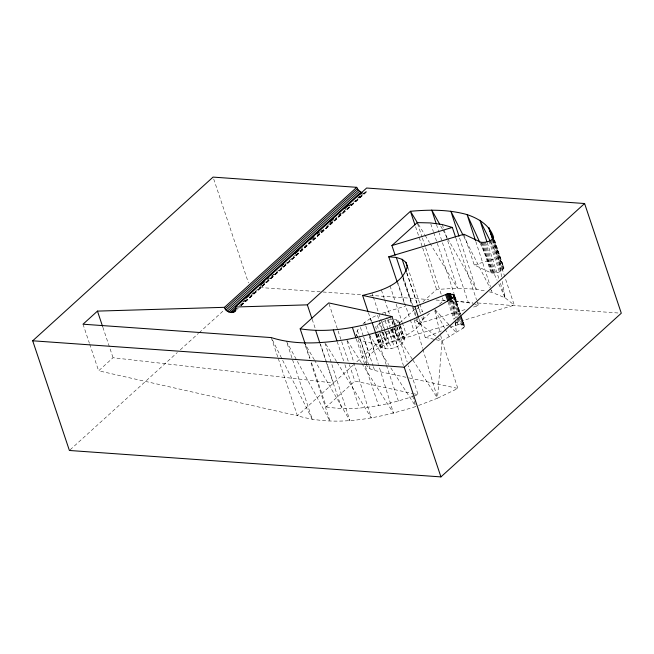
<?xml version="1.0" encoding="UTF-8"?>
<svg xmlns="http://www.w3.org/2000/svg" width="654" height="654" viewBox="0 0 654 654"><rect width="100%" height="100%" fill="white"/><g stroke="black" fill="none" stroke-linecap="round" stroke-linejoin="round"><path stroke-width="0.49" stroke-dasharray="3.27 2.45" d="M463.956 234.238L474.232 264.952L491.162 272.963C495.487 273.536 502.1 272.268 503.882 267.968L493.606 237.255M418.634 405.464L437.51 398.204L442.006 341.004L440.387 334.178M436.071 339.72L442.006 341.004L463.743 327.785L464.626 326.06L460.882 315.048M358.228 338.192L360.419 340.088L365.022 341.731L379.124 344.764L388.566 342.631L397.902 339.385L406.526 335.24L413.859 330.483L419.41 325.414L422.819 320.386L423.849 315.727M357.501 337.554L356.446 334.284L357.337 330.483L359.553 327.204M366.085 363.076C368.962 350.282 383.636 345.132 394.615 341.045L449.094 324.695M241.162 305.655L365.749 192.595L366.886 190.723L240.239 305.655M404.695 338.241L403.796 337.055C395.866 333.892 384.65 337.57 380.407 345.034L380.481 346.506L381.388 347.691C389.318 350.846 400.534 347.176 404.777 339.712L400.493 325.659M391.493 319.414C385.664 320.174 379.492 322.258 375.649 326.935L377.595 332.739M363.084 323.64L370.475 318.384L377.423 314.966L382.884 331.284M89.712 344.184L98.623 370.818L113.052 357.73L333.491 383.007L320.583 344.413M70.158 449.789L177.324 352.539M180.34 349.8L198.448 333.368M199.208 332.682L224.109 310.078M242.609 302.262L244.866 300.211M252.403 293.376L253.907 292.003M271.238 276.274L274.255 273.544M301.38 248.929L302.892 247.555M319.471 232.513L322.479 229.775M329.264 223.627L330.769 222.254M338.306 215.419L341.323 212.681M348.852 205.847L351.116 203.795M357.901 197.639L360.158 195.587M239.421 305.778L246.983 298.911M250.768 295.477L284.065 265.262M284.817 264.576L296.172 254.275M299.949 250.842L314.329 237.794M317.353 235.048L325.684 227.494M326.436 226.807L346.113 208.953M349.138 206.206L363.518 193.159L365.749 192.595M240.778 305.549L364.736 193.061M236.732 309.546L238.236 308.181M241.252 305.443L366.477 191.802M353.806 364.572L297.415 415.74L98.623 370.818M356.814 361.834L393.692 328.373M399.708 322.913L414.759 309.26M423.032 301.747L436.578 289.452L457.44 288.201L476.226 289.223L485.685 291.128M311.459 362.594L326.305 406.976L354.86 381.069L413.205 393.626M416.451 318.882L418.061 323.705L430.708 312.236M439.635 304.135L443.355 300.758L445.39 300.807M385.378 348.917L379.876 332.469L385.795 331.938L394.109 328.668M412.797 359.937L437.51 398.204L457.874 388.443L442.006 341.004L436.381 336.589M418.773 318.187L425.198 337.382L441.908 330.711M450.263 327.376L458.953 324.384L463.269 325.013L464.626 326.06M382.149 313.266L405.259 306.162M326.305 406.976C355.335 411.407 384.977 405.881 412.502 396.512M413.442 396.21L418.151 394.697L408.464 365.749M474.232 264.952L498.397 257.701L502.64 264.33L503.882 267.968M418.061 323.705L465.803 309.383M473.602 307.045L478.475 305.582L476.856 300.758M454.931 322.945L514.265 305.14L505.199 278.032M412.568 395.834L415.805 406.551C377.996 418.429 336.409 427.275 297.415 415.74L278.048 357.852M449.47 300.905L456.606 301.077L468.411 302.696L473.897 304.274M259.949 287.515L322.038 291.929M323.06 292.003L361.736 294.758M369.878 295.338L428.918 299.532M436.046 300.039L445.202 300.693M449.273 300.979L472.687 302.647M477.78 303.006L619.264 313.07M394.305 319.373L398.286 320.599L400.166 324.686M489.47 291.897L492.307 292.469L505.133 297.832L514.265 305.14M425.198 337.382L435.082 339.508M366.346 363.894L367.131 366.346L370.05 368.881L374.66 370.524L408.341 377.775M409.33 377.987L457.874 388.443M414.195 393.839L418.151 394.697M474.812 304.535L478.475 305.582M417.007 308.148L418.683 308.696L422.435 311.737M435.572 335.96L413.884 318.948L422.631 348.304M448.799 324.515L434.379 308.851L444.663 328.153M449.486 325.259L456.353 332.714L455.315 322.7M369.248 334.554L388.648 364.556M390.863 367.981L415.805 406.551M412.249 359.087L391.926 327.613L403.428 365.619M361.335 362.659L346.62 339.532L353.618 361.801M361.875 363.518L393.479 413.205L378.527 364.654M336.548 361.49L324.793 342.385L349.874 420.62L314.827 360.648M337.08 362.365L371.268 417.947L353.92 362.766M418.347 224.265L424.691 234.631M425.214 235.497L429.441 242.405M429.972 243.272L457.44 288.201L439.341 233.208M314.312 359.774L304.519 343.015L309.555 358.449M440.722 226.063L442.218 228.728M442.717 229.619L447.222 237.623M447.72 238.514L476.226 289.223L459.296 237.181M445.137 329.036L449.339 336.933M463.735 236.454L490.001 287.948M490.467 288.855L492.307 292.469L491.685 290.548M490.737 242.168L498.397 257.701L504.872 277.059M480.2 243.272L497.105 280.264M498.798 283.959L505.133 297.832L502.272 280.779M493.459 240.034L502.64 264.33M493.304 240.149L500.809 260.905M494.244 239.699L503.882 268.5M493.337 238.367L503.621 269.08M492.838 238.972L503.114 269.677M492.11 239.56L502.386 270.274M491.211 240.124L501.487 270.83M490.181 240.607L500.457 271.32M489.069 240.999L499.354 271.712M485.374 242.111L495.65 272.824M484.32 242.372L494.596 273.086M483.298 242.52L493.574 273.233M482.358 242.552L492.634 273.266M481.54 242.462L491.816 273.176M480.886 242.25L491.162 272.963M455.871 238.04L476.537 299.794M442.259 224.543L468.411 302.696M430.782 223.889L433.365 231.606M433.684 232.571L454.023 293.36M455.315 297.218L456.606 301.077M454.669 296.311L460.555 314.084M454.628 296.842L460.408 314.116M460.727 315.081L464.585 326.599M454.955 298.371L460.097 313.732M461.381 317.566L463.948 325.251M454.007 296.466L460.105 314.705M460.424 315.669L464.283 327.18M454.277 298.142L459.737 314.46M461.021 318.294L463.269 325.013M453.467 297.071L459.566 315.31M459.885 316.274L463.743 327.785M458.814 315.907L452.715 297.668L454.898 318.694M459.141 316.863L462.991 328.382M452.666 300.464L458.127 316.781M458.446 317.746L460.694 324.458M451.857 300.366L457.636 317.648M457.964 318.604L459.885 324.359M450.925 300.39L456.705 317.664M457.023 318.629L458.953 324.384M449.903 300.538L455.683 317.811M456.966 321.654L457.931 324.531M449.167 301.756L454.947 319.029M455.274 319.994L456.876 324.793M448.129 302.115L453.909 319.389M455.192 323.231L455.838 325.152M417.53 223.57L422.051 237.075M422.37 238.04L425.28 246.722M425.599 247.686L442.063 296.9M442.39 297.864L443.355 300.758M415.592 226.742L422.37 246.999M422.697 247.964L436.578 289.452M407.655 267.331L419.639 303.137M419.843 303.996L422.549 311.852M406.943 272.963L417.309 303.93M417.636 304.903L420.547 313.609M421.846 317.484L422.819 320.386M406.698 272.882L417.064 303.857M417.383 304.821L418.683 308.696M402.897 276.053L412.609 305.091M412.936 306.064L416.173 315.735M416.492 316.708L419.41 325.414M403.109 277.754L411.857 303.889M402.889 278.359L412.257 306.342M412.576 307.306L416.132 317.918M397.338 281.122L409.968 318.866M410.295 319.839L413.859 330.483M397.485 282.937L404.286 303.26M390.013 285.88L394.869 300.399M396.161 304.274L401.989 321.694M402.316 322.659L406.526 335.24M399.921 325.193L404.777 339.712M398.286 320.599L399.586 324.474M399.905 325.439L403.796 337.055M398.85 325.872L404.033 341.355M396.618 319.773L398.564 325.586M398.883 326.55L402.128 336.23M396.994 326.624L402.496 343.08M395.596 323.239L396.569 326.15M396.896 327.114L399.807 335.821M395.874 328.12L407.172 361.891M394.787 328.292L400.297 344.748M392.138 321.351L393.111 324.253M394.73 329.093L396.994 335.862M381.388 290.024L384.307 298.731M384.626 299.704L389.809 315.187M390.136 316.152L393.373 325.831M393.692 326.804L397.902 339.385M392.057 329.804L397.567 346.252M388.378 319.896L390.324 325.7M391.623 329.575L393.888 336.352M384.985 312.244L387.233 318.964M387.552 319.929L390.438 328.561M390.765 329.526L394.615 341.045M388.991 331.047L394.493 347.503M385.181 320.787L388.1 329.502M388.419 330.466L390.691 337.243M385.795 331.938L391.296 348.394M382.116 322.038L387.618 338.486M372.052 293.27L373.017 296.172M373.344 297.145L378.527 312.628M378.846 313.593L380.464 318.433M380.791 319.405L388.566 342.631M383.203 332.24L387.062 343.759M382.68 332.428L388.19 348.876M379.385 323.542L381.977 331.284M382.296 332.257L384.887 339.998M377.178 325.218L379.443 331.987M379.77 332.96L382.688 341.666M378.2 333.998L383.056 348.517M377.914 333.704L381.151 343.383M376.859 334.137L381.388 347.691M376.279 333.924L380.481 346.506M376.115 334.48L386.122 364.392M386.449 365.357L398.392 401.057M370.475 318.384L371.439 321.261M375.936 334.693L380.113 347.176M368.439 312.833L371.358 321.539M375.559 334.12L379.124 344.764M364.58 322.267L365.545 325.144M365.864 326.109L374.211 351.059M360.428 327.352L363.313 335.984M363.64 336.949L369.739 355.179M365.022 341.731L373.05 365.725M373.369 366.69L374.66 370.524M357.337 330.483L359.586 337.194M359.904 338.159L366.968 359.275M360.419 340.088L368.766 365.046M369.085 366.003L370.05 368.881M356.446 334.284L366.493 364.425M356.291 339.034L378.568 405.611M329.027 303.881L337.75 329.935M338.069 330.899L349.048 363.698M349.367 364.67L354.86 381.069M337.186 341.584L343.644 360.885M344.936 364.744L359.463 408.161M312.187 319.324L315.416 328.97M320.182 343.979L325.667 360.387M325.986 361.351L341.805 408.627M305.32 344.257L310.168 358.735M277.729 356.888L271.271 337.587L312.342 419.5L292.224 358.752M213.711 179.032L248.479 282.945M102.866 327.286L113.052 357.73M83.025 324.204L89.394 343.227M291.905 357.787L286.477 341.396L330.017 421.151L310.813 362.308M436.48 224.526L439.022 232.244M487.173 242.552L499.149 279.405M500.408 283.288L505.133 297.832M475.81 241.514L490.443 286.697M492.863 240.386L498.397 257.701L501.593 276.765M369.551 335.527L378.225 363.681M422.925 349.285L437.51 398.204M434.836 310.805L440.158 333.205M399.193 321.784L399.275 323.256"/><path stroke-width="0.98" d="M368.112 311.86L362.61 295.412L414.922 306.669L447.655 293.818L453.672 294.537L454.309 295.886L452.715 297.668C420.718 318.776 384.2 332.445 346.62 339.532C321.719 343.448 295.649 345.32 271.271 337.587L83.025 324.204L97.454 311.108L224.494 307.323C225.499 313.511 237.672 314.844 235.538 306.996L366.632 188.025L584.602 203.525L621.3 313.209L440.935 476.897L69.398 450.475L32.7 340.791L213.065 177.103L356.724 187.322L358.31 190.11L362.169 192.881L360.665 194.246M224.494 307.323L356.724 187.322M225.156 308.737L357.37 188.753M226.153 310.045L358.31 190.11M227.404 311.149L359.471 191.303M228.843 311.991L360.795 192.243M230.355 312.498L235.628 307.715M246.174 298.142L249.19 295.412M260.488 285.152L264.257 281.735M267.265 279.005L268.769 277.639M281.58 266.014L283.836 263.963M295.134 253.711L298.903 250.294M310.952 239.356L313.961 236.625M316.977 233.887L318.482 232.522M330.532 221.583L333.548 218.853M344.846 208.601L348.615 205.184M231.851 312.645L236.388 308.524M233.216 312.416L235.489 310.356M234.369 311.827L235.873 310.454M235.538 306.996L307.339 304.854L410.426 211.299C429.359 209.566 448.652 209.452 467.095 214.602C478.426 218.477 489.838 225.164 493.606 237.255C491.824 241.555 485.211 242.822 480.886 242.25L463.956 234.238L388.746 256.801L397.166 281.964M305.001 343.293L300.161 328.823L328.709 302.916L391.999 316.544L395.547 327.155M395.147 255.199L391.918 245.552L417.203 222.605L430.455 222.924L442.259 224.543L452.323 227.428L455.552 237.075M32.7 340.791L404.229 367.205L584.602 203.525M300.161 328.823C331.202 333.622 362.725 326.779 391.999 316.544M391.918 245.552L452.323 227.428M362.61 295.412C379.099 291.398 402.619 285.062 407.336 266.366L405.921 262.377L402.161 259.336L396.308 257.431L388.746 256.801M417.824 223.398L410.426 211.299L414.947 224.812M439.717 224.281L431.722 210.048L436.161 223.562M463.277 235.554L450.835 211.16L458.985 236.217M490.287 241.252L479.93 220.243L486.862 241.579M479.774 242.348L467.095 214.602L475.499 240.558M492.56 239.421L488.873 227.886L493.108 239.102M488.873 227.886L492.961 239.201M454.138 294.889L454.775 296.81M453.672 294.537L454.317 296.458M452.993 294.3L453.958 297.178M450.418 293.744L452.028 298.543M449.609 293.646L451.538 299.409M448.677 293.671L450.598 299.434M447.655 293.818L449.584 299.573M446.6 294.079L448.848 300.791M445.562 294.439L447.81 301.159M405.921 262.377L407.867 268.181M402.161 259.336L406.371 271.917M414.922 306.669L418.454 317.231M396.308 257.431L402.782 276.789M404.229 367.205L440.935 476.897M372.24 322.904L375.797 333.515M352.424 327.458L355.972 338.069M333.311 330.008L336.859 340.62M307.339 304.854L311.86 318.359M315.661 330.474L319.855 343.015M97.454 311.108L102.547 326.33"/></g></svg>
